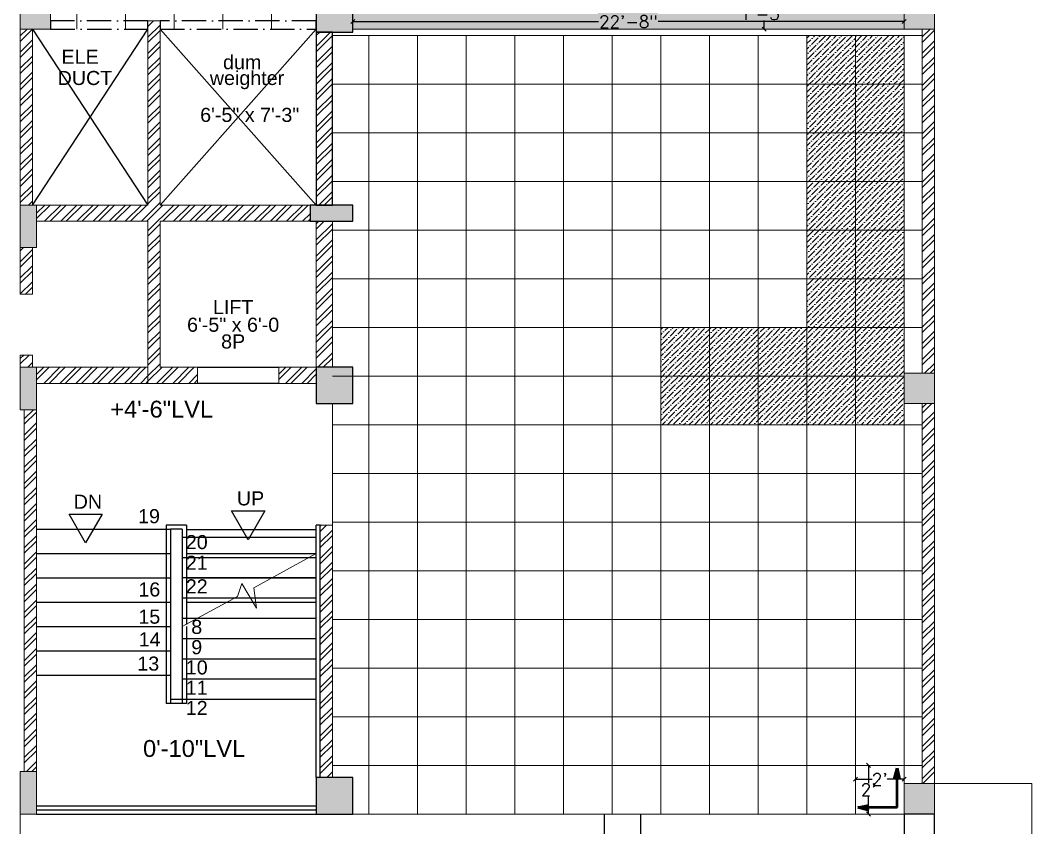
# Model space of a CAD drawing. Header units: inches. Extents: x 111501 to 134888, y 46021 to 52102.
# Drawn here: x 114185.9 to 114684.9, y 50672.2 to 51070.6 of the extents above; entities that cross this region are included whole.
import ezdxf
from ezdxf.enums import TextEntityAlignment as Align

# ---------------------------------------------------------------- set-up
doc = ezdxf.new("R2010")
doc.units = ezdxf.units.IN
doc.header["$MEASUREMENT"] = 0
doc.linetypes.add('ACAD_ISO10W100', pattern=[18, 12, -3, 0, -3])
for name, color, linetype in [('10', 1, 'Continuous'), ('D', 251, 'Continuous'), ('DIMENSIONS', 7, 'Continuous'), ('H', 9, 'Continuous'), ('RO', 7, 'Continuous'), ('staircase', 6, 'Continuous'), ('text naming', 7, 'Continuous')]:
    doc.layers.add(name, color=color, linetype=linetype)
for name, color, linetype, lineweight in [('column', 252, 'Continuous', 9), ('DOOR', 1, 'Continuous', 0), ('wall', 7, 'Continuous', 9)]:
    doc.layers.add(name, color=color, linetype=linetype, lineweight=lineweight)
doc.styles.add('A', font='arial.ttf')
doc.styles.get("Standard").update_dxf_attribs({"font": 'txt.shx', "height": 6})
doc.dimstyles.new('Standard$0', dxfattribs={"dimtxt": 4, "dimasz": 2, "dimexe": 0.125, "dimexo": 0.125, "dimgap": 0.25, "dimtad": 0, "dimtih": 1, "dimtoh": 1, "dimdec": 1, "dimlfac": -1, "dimzin": 0, "dimdsep": 46, "dimlunit": 4, "dimtxsty": 'Standard', "dimblk": 'OBLIQUE', "dimblk1": 'DOTSMALL', "dimblk2": 'DOTSMALL', "dimcen": 0, "dimse1": 1, "dimse2": 1, "dimadec": 0, "dimazin": 0, "dimtfac": 1, "dimtdec": 1, "dimtofl": 0, "dimtmove": 0, "dimatfit": 3, "dimfxl": 1, "dimtolj": 1, "dimtzin": 0, "dimarcsym": 0})
pattern_1 = [(45, (15307.584, 4082.624), (-3.97747564, 3.97747564), []), (45, (15310.2355, 4082.624), (-3.97747564, 3.97747564), [])]
pattern_2 = [(45, (0, 24), (0.99436891, 3.64601934), [4.6875, -0.9375, 0, -0.9375])]

# ---------------------------------------------------------------- blocks, each defined once
blk = doc.blocks.new('_Oblique')
at = {"color": 0, "linetype": 'ByBlock', "lineweight": -2}
blk.add_line((-0.5, -0.5), (0.5, 0.5), dxfattribs=at)
blk = doc.blocks.new('*D1691')
at = {"layer": 'Defpoints', "color": 0, "transparency": 16777216}
for p in [(114597.88, 50703.01), (114597.88, 50679.01), (114604.39, 50679.01)]:
    blk.add_point(p, dxfattribs=at)
at = {"layer": 'DIMENSIONS', "color": 0, "lineweight": -2, "transparency": 16777216}
for p, q in [((114604.39, 50703.01), (114604.39, 50694.26)), ((114604.39, 50679.01), (114604.39, 50687.76))]:
    blk.add_line(p, q, dxfattribs=at)
at = {"layer": 'DIMENSIONS', "color": 0, "lineweight": -2, "transparency": 16777216, "xscale": 2, "yscale": 2, "zscale": 2}
for p, rotation in [((114604.39, 50703.01), 90), ((114604.39, 50679.01), 270)]:
    blk.add_blockref('_Oblique', p, dxfattribs=dict(at, rotation=rotation))
at = {"layer": 'DIMENSIONS', "color": 0, "lineweight": 5, "transparency": 16777216, "insert": (114604.39, 50691.01), "char_height": 6, "attachment_point": 5}
blk.add_mtext("\\A1;2'", dxfattribs=at)
blk = doc.blocks.new('_DOTSMALL')
at = {"color": 0, "linetype": 'ByBlock', "lineweight": -2, "const_width": 0.5}
blk.add_lwpolyline([(-0.0625, 0, 1), (0.0625, 0, 1)], format="xyb", close=True, dxfattribs=at)
blk = doc.blocks.new('*D1692')
at = {"layer": 'Defpoints', "color": 0, "transparency": 16777216}
for p in [(114597.88, 50703.01), (114621.88, 50703.01), (114621.88, 50696.14)]:
    blk.add_point(p, dxfattribs=at)
at = {"layer": 'DIMENSIONS', "color": 0, "lineweight": -2, "transparency": 16777216}
for p, q in [((114597.88, 50696.14), (114606.13, 50696.14)), ((114621.88, 50696.14), (114613.63, 50696.14))]:
    blk.add_line(p, q, dxfattribs=at)
at = {"layer": 'DIMENSIONS', "color": 0, "lineweight": -2, "transparency": 16777216, "xscale": 2, "yscale": 2, "zscale": 2, "rotation": 180}
blk.add_blockref('_Oblique', (114597.88, 50696.14), dxfattribs=at)
at = {"layer": 'DIMENSIONS', "color": 0, "lineweight": -2, "transparency": 16777216, "xscale": 2, "yscale": 2, "zscale": 2}
blk.add_blockref('_Oblique', (114621.88, 50696.14), dxfattribs=at)
at = {"layer": 'DIMENSIONS', "color": 0, "lineweight": 5, "transparency": 16777216, "insert": (114609.88, 50696.14), "char_height": 6, "attachment_point": 5}
blk.add_mtext("\\A1;2'", dxfattribs=at)
blk = doc.blocks.new('*D1693')
at = {"layer": 'Defpoints', "color": 0, "transparency": 16777216}
for p in [(114349.89, 51072.98), (114621.88, 51073.73), (114621.88, 51069.9)]:
    blk.add_point(p, dxfattribs=at)
at = {"layer": 'wall', "color": 0, "lineweight": -2, "transparency": 16777216}
for p, q in [((114349.89, 51069.9), (114471.14, 51069.9)), ((114621.88, 51069.9), (114500.64, 51069.9))]:
    blk.add_line(p, q, dxfattribs=at)
at = {"layer": 'wall', "color": 0, "lineweight": -2, "transparency": 16777216, "xscale": 2, "yscale": 2, "zscale": 2, "rotation": 180}
blk.add_blockref('_Oblique', (114349.89, 51069.9), dxfattribs=at)
at = {"layer": 'wall', "color": 0, "lineweight": -2, "transparency": 16777216, "xscale": 2, "yscale": 2, "zscale": 2}
blk.add_blockref('_Oblique', (114621.88, 51069.9), dxfattribs=at)
at = {"layer": 'wall', "color": 0, "lineweight": 5, "transparency": 16777216, "insert": (114485.89, 51069.9), "char_height": 6, "attachment_point": 5}
blk.add_mtext('\\A1;22\'-8"', dxfattribs=at)
blk = doc.blocks.new('*D1694')
at = {"layer": 'Defpoints', "color": 0, "transparency": 16777216}
for p in [(114544.97, 51081.23), (114552.81, 51081.23), (114544.97, 51066.23)]:
    blk.add_point(p, dxfattribs=at)
at = {"layer": 'wall', "color": 0, "lineweight": -2, "transparency": 16777216}
for p, q in [((114552.81, 51081.23), (114552.81, 51076.98)), ((114552.81, 51066.23), (114552.81, 51070.48))]:
    blk.add_line(p, q, dxfattribs=at)
at = {"layer": 'wall', "color": 0, "lineweight": -2, "transparency": 16777216, "xscale": 2, "yscale": 2, "zscale": 2}
for p, rotation in [((114552.81, 51081.23), 90), ((114552.81, 51066.23), 270)]:
    blk.add_blockref('_Oblique', p, dxfattribs=dict(at, rotation=rotation))
at = {"layer": 'wall', "color": 0, "lineweight": 5, "transparency": 16777216, "insert": (114552.81, 51073.73), "char_height": 6, "attachment_point": 5}
blk.add_mtext('\\A1;1\'-3"', dxfattribs=at)

msp = doc.modelspace()

# ---------------------------------------------------------------- hatches: boundary and pattern name
at = {"layer": 'column'}
h = msp.add_hatch(color=256, dxfattribs=at)
h.paths.add_polyline_path([(114331.89, 51082.73), (114331.89, 51064.73), (114349.89, 51064.73), (114349.89, 51081.23), (114349.89, 51082.73)])
h.paths.add_polyline_path([(114328.89, 50971.44), (114349.89, 50971.44), (114349.89, 50979.44), (114328.89, 50979.44)])
h.paths.add_polyline_path([(114349.89, 50899.44), (114331.89, 50899.44), (114331.89, 50881.44), (114349.89, 50881.44)])
h = msp.add_hatch(color=256, dxfattribs=at)
h.paths.add_polyline_path([(114185.88, 51077.28), (114185.88, 51066.28), (114196.88, 51066.28), (114196.88, 51077.28)])
h.paths.add_polyline_path([(114196.88, 51077.28), (114196.88, 51081.28), (114185.88, 51081.28), (114185.88, 51077.28)])
h.paths.add_polyline_path([(114196.88, 51066.28), (114200.88, 51066.28), (114200.88, 51077.28), (114196.88, 51077.28)])
h.paths.add_polyline_path([(114200.88, 51081.28), (114196.88, 51081.28), (114196.88, 51077.28), (114200.88, 51077.28)])
h = msp.add_hatch(color=256, dxfattribs=at)
h.paths.add_polyline_path([(114636.88, 51077.23), (114636.88, 51066.23), (114625.88, 51066.23), (114625.88, 51077.23)])
h.paths.add_polyline_path([(114625.88, 51077.23), (114625.88, 51081.23), (114636.88, 51081.23), (114636.88, 51077.23)])
h.paths.add_polyline_path([(114625.88, 51066.23), (114621.88, 51066.23), (114621.88, 51077.23), (114625.88, 51077.23)])
h.paths.add_polyline_path([(114621.88, 51081.23), (114625.88, 51081.23), (114625.88, 51077.23), (114621.88, 51077.23)])
h = msp.add_hatch(color=256, dxfattribs=at)
h.paths.add_polyline_path([(114185.89, 50979.44), (114185.89, 50958.44), (114193.89, 50958.44), (114193.89, 50979.44)])
h.paths.add_polyline_path([(114185.89, 50899.44), (114185.89, 50878.44), (114193.89, 50878.44), (114193.89, 50899.44)])
h = msp.add_hatch(color=256, dxfattribs=at)
h.paths.add_polyline_path([(114636.88, 50892.49), (114636.88, 50881.49), (114625.88, 50881.49), (114625.88, 50892.49)])
h.paths.add_polyline_path([(114625.88, 50892.49), (114625.88, 50896.49), (114636.88, 50896.49), (114636.88, 50892.49)])
h.paths.add_polyline_path([(114625.88, 50881.49), (114621.88, 50881.49), (114621.88, 50892.49), (114625.88, 50892.49)])
h.paths.add_polyline_path([(114621.88, 50896.49), (114625.88, 50896.49), (114625.88, 50892.49), (114621.88, 50892.49)])
for points in [[(114185.89, 50700.01), (114185.89, 50679.01), (114193.89, 50679.01), (114193.89, 50700.01)], [(114349.89, 50697.01), (114331.89, 50697.01), (114331.89, 50679.01), (114349.89, 50679.01)]]:
    msp.add_hatch(color=256, dxfattribs=at).paths.add_polyline_path(points)
h = msp.add_hatch(color=256, dxfattribs=at)
h.paths.add_polyline_path([(114636.88, 50690.01), (114636.88, 50679.01), (114625.88, 50679.01), (114625.88, 50690.01)])
h.paths.add_polyline_path([(114625.88, 50690.01), (114625.88, 50694.01), (114636.88, 50694.01), (114636.88, 50690.01)])
h.paths.add_polyline_path([(114625.88, 50679.01), (114621.88, 50679.01), (114621.88, 50690.01), (114625.88, 50690.01)])
h.paths.add_polyline_path([(114621.88, 50694.01), (114625.88, 50694.01), (114625.88, 50690.01), (114621.88, 50690.01)])
at = {"layer": 'wall', "lineweight": 5}
h = msp.add_hatch(color=256, dxfattribs=at)
h.set_gradient(color1=(188, 193, 198), one_color=1, tint=1, name='SPHERICAL')
h.paths.add_polyline_path([(114349.89, 51066.23), (114621.88, 51066.23), (114621.88, 51081.23), (114597.88, 51081.23), (114573.88, 51081.23), (114549.88, 51081.23), (114525.88, 51081.23), (114501.88, 51081.23), (114477.88, 51081.23), (114453.88, 51081.23), (114429.88, 51081.23), (114405.88, 51081.23), (114381.88, 51081.23), (114357.88, 51081.23), (114349.89, 51081.23)])
h = msp.add_hatch(dxfattribs=at)
h.set_pattern_fill('ANSI32', color=256, scale=15, style=0)
h.set_pattern_definition(pattern_1)
h.paths.add_polyline_path([(114248.89, 50971.44), (114248.89, 50891.44), (114273.39, 50891.44), (114273.39, 50899.44), (114254.89, 50899.44), (114254.89, 50971.44), (114328.89, 50971.44), (114328.89, 50979.44), (114254.89, 50979.44), (114254.89, 51070.23), (114248.89, 51070.23), (114248.89, 50979.44), (114193.89, 50979.44), (114193.89, 50971.44)])
h = msp.add_hatch(dxfattribs=at)
h.set_pattern_fill('ANSI32', color=256, scale=15, style=0)
h.set_pattern_definition(pattern_1)
h.paths.add_polyline_path([(114185.88, 51066.23), (114191.88, 51066.23), (114191.88, 50979.44), (114185.89, 50979.44)])
h = msp.add_hatch(dxfattribs=at)
h.set_pattern_fill('ANSI32', color=256, scale=15, style=0)
h.set_pattern_definition(pattern_1)
h.paths.add_polyline_path([(114331.89, 51064.73), (114331.89, 50979.44), (114339.89, 50979.44), (114339.89, 51064.73)])
h = msp.add_hatch(dxfattribs=at)
h.set_pattern_fill('ANSI36', color=251, scale=15, style=0)
h.set_pattern_definition(pattern_2)
h.paths.add_polyline_path([(114573.88, 51039.01), (114597.88, 51039.01), (114597.88, 51040.44), (114597.88, 51063.01), (114573.88, 51063.01)])
h = msp.add_hatch(dxfattribs=at)
h.set_pattern_fill('ANSI36', color=256, scale=15, style=0)
h.set_pattern_definition([(45, (0, 144), (0.99436891, 3.64601934), [4.6875, -0.9375, 0, -0.9375])])
h.paths.add_polyline_path([(114597.88, 51039.01), (114621.88, 51039.01), (114621.88, 51040.44), (114621.88, 51063.01), (114597.88, 51063.01)])
h = msp.add_hatch(dxfattribs=at)
h.set_pattern_fill('ANSI32', color=256, scale=15, style=0)
h.set_pattern_definition(pattern_1)
h.paths.add_polyline_path([(114630.88, 50896.44), (114636.88, 50896.44), (114636.88, 51066.23), (114630.88, 51066.23)])
h = msp.add_hatch(dxfattribs=at)
h.set_pattern_fill('ANSI36', color=251, scale=15, style=0)
h.set_pattern_definition(pattern_2)
h.paths.add_polyline_path([(114573.88, 51015.01), (114597.88, 51015.01), (114597.88, 51016.44), (114597.88, 51039.01), (114573.88, 51039.01)])
h = msp.add_hatch(dxfattribs=at)
h.set_pattern_fill('ANSI36', color=251, scale=15, style=0)
h.set_pattern_definition(pattern_2)
h.paths.add_polyline_path([(114597.88, 51015.01), (114621.88, 51015.01), (114621.88, 51016.44), (114621.88, 51039.01), (114597.88, 51039.01)])
h = msp.add_hatch(dxfattribs=at)
h.set_pattern_fill('ANSI36', color=251, scale=15, style=0)
h.set_pattern_definition(pattern_2)
h.paths.add_polyline_path([(114573.88, 50991.01), (114597.88, 50991.01), (114597.88, 50992.44), (114597.88, 51015.01), (114573.88, 51015.01)])
h = msp.add_hatch(dxfattribs=at)
h.set_pattern_fill('ANSI36', color=251, scale=15, style=0)
h.set_pattern_definition(pattern_2)
h.paths.add_polyline_path([(114597.88, 50991.01), (114621.88, 50991.01), (114621.88, 50992.44), (114621.88, 51015.01), (114597.88, 51015.01)])
h = msp.add_hatch(dxfattribs=at)
h.set_pattern_fill('ANSI36', color=251, scale=15, style=0)
h.set_pattern_definition(pattern_2)
h.paths.add_polyline_path([(114573.88, 50967.01), (114597.88, 50967.01), (114597.88, 50968.44), (114597.88, 50991.01), (114573.88, 50991.01)])
h = msp.add_hatch(dxfattribs=at)
h.set_pattern_fill('ANSI36', color=251, scale=15, style=0)
h.set_pattern_definition(pattern_2)
h.paths.add_polyline_path([(114597.88, 50967.01), (114621.88, 50967.01), (114621.88, 50968.44), (114621.88, 50991.01), (114597.88, 50991.01)])
h = msp.add_hatch(dxfattribs=at)
h.set_pattern_fill('ANSI32', color=256, scale=15, style=0)
h.set_pattern_definition(pattern_1)
h.paths.add_polyline_path([(114331.89, 50899.44), (114339.89, 50899.44), (114339.89, 50971.44), (114331.89, 50971.44)])
h = msp.add_hatch(dxfattribs=at)
h.set_pattern_fill('ANSI36', color=251, scale=15, style=0)
h.set_pattern_definition(pattern_2)
h.paths.add_polyline_path([(114573.88, 50943.01), (114597.88, 50943.01), (114597.88, 50944.44), (114597.88, 50967.01), (114573.88, 50967.01)])
h = msp.add_hatch(dxfattribs=at)
h.set_pattern_fill('ANSI36', color=251, scale=15, style=0)
h.set_pattern_definition(pattern_2)
h.paths.add_polyline_path([(114597.88, 50943.01), (114621.88, 50943.01), (114621.88, 50944.44), (114621.88, 50967.01), (114597.88, 50967.01)])
h = msp.add_hatch(dxfattribs=at)
h.set_pattern_fill('ANSI32', color=256, scale=15, style=0)
h.set_pattern_definition(pattern_1)
h.paths.add_polyline_path([(114185.89, 50935.44), (114191.89, 50935.44), (114191.89, 50958.44), (114185.89, 50958.44)])
h = msp.add_hatch(dxfattribs=at)
h.set_pattern_fill('ANSI36', color=251, scale=15, style=0)
h.set_pattern_definition(pattern_2)
h.paths.add_polyline_path([(114573.88, 50919.01), (114597.88, 50919.01), (114597.88, 50920.44), (114597.88, 50943.01), (114573.88, 50943.01)])
h = msp.add_hatch(dxfattribs=at)
h.set_pattern_fill('ANSI36', color=251, scale=15, style=0)
h.set_pattern_definition(pattern_2)
h.paths.add_polyline_path([(114597.88, 50919.01), (114621.88, 50919.01), (114621.88, 50920.44), (114621.88, 50943.01), (114597.88, 50943.01)])
h = msp.add_hatch(dxfattribs=at)
h.set_pattern_fill('ANSI36', color=251, scale=15, style=0)
h.set_pattern_definition(pattern_2)
h.paths.add_polyline_path([(114501.88, 50895.01), (114525.88, 50895.01), (114525.88, 50896.44), (114525.88, 50919.01), (114501.88, 50919.01)])
h = msp.add_hatch(dxfattribs=at)
h.set_pattern_fill('ANSI36', color=251, scale=15, style=0)
h.set_pattern_definition(pattern_2)
h.paths.add_polyline_path([(114525.88, 50895.01), (114549.88, 50895.01), (114549.88, 50896.44), (114549.88, 50919.01), (114525.88, 50919.01)])
h = msp.add_hatch(dxfattribs=at)
h.set_pattern_fill('ANSI36', color=251, scale=15, style=0)
h.set_pattern_definition(pattern_2)
h.paths.add_polyline_path([(114549.88, 50895.01), (114573.88, 50895.01), (114573.88, 50896.44), (114573.88, 50919.01), (114549.88, 50919.01)])
h = msp.add_hatch(dxfattribs=at)
h.set_pattern_fill('ANSI36', color=251, scale=15, style=0)
h.set_pattern_definition(pattern_2)
h.paths.add_polyline_path([(114573.88, 50895.01), (114597.88, 50895.01), (114597.88, 50896.44), (114597.88, 50919.01), (114573.88, 50919.01)])
h = msp.add_hatch(dxfattribs=at)
h.set_pattern_fill('ANSI36', color=251, scale=15, style=0)
h.set_pattern_definition(pattern_2)
h.paths.add_polyline_path([(114597.88, 50895.01), (114621.88, 50895.01), (114621.88, 50896.44), (114621.88, 50919.01), (114597.88, 50919.01)])
h = msp.add_hatch(dxfattribs=at)
h.set_pattern_fill('ANSI32', color=256, scale=15, style=0)
h.set_pattern_definition(pattern_1)
h.paths.add_polyline_path([(114185.89, 50905.44), (114185.89, 50899.44), (114191.89, 50899.44), (114191.89, 50905.44)])
h = msp.add_hatch(dxfattribs=at)
h.set_pattern_fill('ANSI32', color=256, scale=15, style=0)
h.set_pattern_definition(pattern_1)
h.paths.add_polyline_path([(114193.89, 50891.44), (114248.89, 50891.44), (114248.89, 50899.44), (114193.89, 50899.44)])
h = msp.add_hatch(dxfattribs=at)
h.set_pattern_fill('ANSI32', color=256, scale=15, style=0)
h.set_pattern_definition(pattern_1)
h.paths.add_polyline_path([(114313.39, 50891.44), (114331.89, 50891.44), (114331.89, 50899.44), (114313.39, 50899.44)])
h = msp.add_hatch(dxfattribs=at)
h.set_pattern_fill('ANSI36', color=251, scale=15, style=0)
h.set_pattern_definition(pattern_2)
h.paths.add_polyline_path([(114501.88, 50871.01), (114525.88, 50871.01), (114525.88, 50872.44), (114525.88, 50895.01), (114501.88, 50895.01)])
h = msp.add_hatch(dxfattribs=at)
h.set_pattern_fill('ANSI36', color=251, scale=15, style=0)
h.set_pattern_definition(pattern_2)
h.paths.add_polyline_path([(114525.88, 50871.01), (114549.88, 50871.01), (114549.88, 50872.44), (114549.88, 50895.01), (114525.88, 50895.01)])
h = msp.add_hatch(dxfattribs=at)
h.set_pattern_fill('ANSI36', color=251, scale=15, style=0)
h.set_pattern_definition(pattern_2)
h.paths.add_polyline_path([(114549.88, 50871.01), (114573.88, 50871.01), (114573.88, 50872.44), (114573.88, 50895.01), (114549.88, 50895.01)])
h = msp.add_hatch(dxfattribs=at)
h.set_pattern_fill('ANSI36', color=251, scale=15, style=0)
h.set_pattern_definition(pattern_2)
h.paths.add_polyline_path([(114573.88, 50871.01), (114597.88, 50871.01), (114597.88, 50872.44), (114597.88, 50895.01), (114573.88, 50895.01)])
h = msp.add_hatch(dxfattribs=at)
h.set_pattern_fill('ANSI36', color=251, scale=15, style=0)
h.set_pattern_definition(pattern_2)
h.paths.add_polyline_path([(114597.88, 50871.01), (114621.88, 50871.01), (114621.88, 50872.44), (114621.88, 50895.01), (114597.88, 50895.01)])
h = msp.add_hatch(dxfattribs=at)
h.set_pattern_fill('ANSI32', color=256, scale=15, style=0)
h.set_pattern_definition(pattern_1)
h.paths.add_polyline_path([(114193.89, 50700.01), (114193.89, 50878.44), (114187.89, 50878.44), (114187.89, 50700.01), (114193.89, 50700.01)])
h = msp.add_hatch(dxfattribs=at)
h.set_pattern_fill('ANSI32', color=256, scale=15, style=0)
h.set_pattern_definition(pattern_1)
h.paths.add_polyline_path([(114636.88, 50694.01), (114636.88, 50881.44), (114630.88, 50881.44), (114630.88, 50787.44), (114630.88, 50694.01)])
h = msp.add_hatch(dxfattribs=at)
h.set_pattern_fill('ANSI32', color=256, scale=15, style=0)
h.set_pattern_definition(pattern_1)
h.paths.add_polyline_path([(114339.89, 50697.01), (114339.89, 50720.01), (114339.89, 50724.01), (114339.89, 50821.44), (114333.89, 50821.44), (114333.89, 50697.01)])

# ---------------------------------------------------------------- linework, layer by layer
at = {"lineweight": 5}
msp.add_lwpolyline([(114333.89, 50697.01), (114339.89, 50697.01), (114339.89, 50821.44), (114333.89, 50821.44)], close=True, dxfattribs=at)
at = {"layer": '10', "linetype": 'Continuous'}
for p, q in [((114331.89, 51064.73), (114331.89, 50979.44)), ((114267.83, 50821.46), (114257.95, 50821.46)), ((114265.83, 50819.46), (114259.95, 50819.46))]:
    msp.add_line(p, q, dxfattribs=at)
for points in [[(114298.35, 50814.34), (114290.17, 50828.5), (114306.53, 50828.5)], [(114218.13, 50812.71), (114209.95, 50826.87), (114226.31, 50826.87)]]:
    msp.add_lwpolyline(points, close=True, dxfattribs=at)
at = {"layer": 'column'}
msp.add_line((114331.89, 50821.44), (114331.89, 50819.44), dxfattribs=at)
for points in [[(114185.88, 51081.23), (114200.88, 51081.23), (114200.88, 51066.23), (114185.88, 51066.23)], [(114636.88, 51081.23), (114621.88, 51081.23), (114621.88, 51066.23), (114636.88, 51066.23)], [(114193.89, 50958.44), (114193.89, 50979.44), (114185.89, 50979.44), (114185.89, 50958.44)], [(114193.89, 50878.44), (114193.89, 50899.44), (114185.89, 50899.44), (114185.89, 50878.44)], [(114636.88, 50896.44), (114621.88, 50896.44), (114621.88, 50881.44), (114636.88, 50881.44)], [(114193.89, 50679.01), (114193.89, 50700.01), (114185.89, 50700.01), (114185.89, 50679.01)], [(114636.88, 50694.01), (114621.88, 50694.01), (114621.88, 50679.01), (114636.88, 50679.01)]]:
    msp.add_lwpolyline(points, close=True, dxfattribs=at)
at = {"layer": 'DOOR', "linetype": 'Continuous'}
for p, q in [((114301.07, 50790.66), (114331.89, 50807.46)), ((114295.2, 50792.64), (114293.13, 50786.33)), ((114295.2, 50792.64), (114302.44, 50780.55)), ((114302.44, 50780.55), (114301.07, 50790.66)), ((114265.83, 50771.46), (114293.13, 50786.33))]:
    msp.add_line(p, q, dxfattribs=at)
at = {"layer": 'H'}
for p, q in [((114191.88, 50979.44), (114248.89, 51066.23)), ((114191.88, 51066.23), (114248.89, 50979.44)), ((114254.89, 51066.23), (114331.89, 50979.44)), ((114331.89, 51066.23), (114254.89, 50979.44)), ((114331.89, 50815.46), (114265.83, 50815.46)), ((114331.89, 50805.46), (114265.83, 50805.46)), ((114331.89, 50795.46), (114265.83, 50795.46)), ((114331.89, 50785.46), (114265.83, 50785.46))]:
    msp.add_line(p, q, dxfattribs=at)
at = {"layer": 'RO', "color": 7, "linetype": 'Continuous'}
msp.add_lwpolyline([(114349.89, 51081.23), (114349.89, 51082.73), (114331.89, 51082.73), (114331.89, 51064.73), (114349.89, 51064.73), (114349.89, 51081.23)], dxfattribs=at)
at = {"layer": 'RO', "color": 7, "linetype": 'ACAD_ISO10W100'}
for points in [[(114200.88, 51066.23), (114248.89, 51066.23), (114248.89, 51070.23), (114200.88, 51070.23)], [(114254.89, 51066.23), (114331.89, 51066.23), (114331.89, 51070.23), (114254.89, 51070.23)]]:
    msp.add_lwpolyline(points, close=True, dxfattribs=at)
at = {"layer": 'RO', "color": 7, "linetype": 'Continuous'}
for points in [[(114339.89, 51064.73), (114331.89, 51064.73), (114331.89, 50979.44), (114339.89, 50979.44)], [(114328.89, 50971.44), (114349.89, 50971.44), (114349.89, 50979.44), (114328.89, 50979.44)], [(114349.89, 50899.44), (114331.89, 50899.44), (114331.89, 50881.44), (114349.89, 50881.44)], [(114349.89, 50697.01), (114331.89, 50697.01), (114331.89, 50679.01), (114349.89, 50679.01)]]:
    msp.add_lwpolyline(points, close=True, dxfattribs=at)
at = {"layer": 'staircase'}
for p, q in [((114273.39, 50899.44), (114313.39, 50899.44)), ((114313.39, 50891.44), (114273.39, 50891.44)), ((114193.89, 50819.46), (114259.95, 50819.46)), ((114257.95, 50821.46), (114257.95, 50771.46)), ((114259.95, 50819.46), (114259.95, 50771.46)), ((114265.83, 50819.46), (114265.83, 50771.46)), ((114267.83, 50821.46), (114267.83, 50772.55)), ((114267.83, 50819.44), (114331.89, 50819.44)), ((114333.89, 50821.44), (114331.89, 50821.44)), ((114331.89, 50783.46), (114331.89, 50821.44)), ((114333.89, 50697.01), (114333.89, 50821.44)), ((114193.89, 50807.46), (114259.95, 50807.46)), ((114267.83, 50807.44), (114331.89, 50807.44)), ((114193.89, 50795.46), (114259.95, 50795.46)), ((114267.83, 50795.44), (114331.89, 50795.44)), ((114193.89, 50783.46), (114259.95, 50783.46)), ((114267.83, 50783.44), (114331.89, 50783.44)), ((114331.89, 50735.46), (114331.89, 50783.46)), ((114331.89, 50775.46), (114265.83, 50775.46)), ((114193.89, 50771.46), (114259.95, 50771.46)), ((114257.95, 50771.46), (114257.95, 50733.46)), ((114259.95, 50771.46), (114259.95, 50733.46)), ((114265.83, 50771.46), (114265.83, 50733.46)), ((114267.83, 50771.46), (114267.83, 50733.46)), ((114331.89, 50765.46), (114265.83, 50765.46)), ((114193.89, 50759.46), (114259.95, 50759.46)), ((114331.89, 50755.46), (114265.83, 50755.46)), ((114193.89, 50747.46), (114259.95, 50747.46)), ((114331.89, 50745.46), (114265.83, 50745.46)), ((114267.83, 50733.46), (114257.95, 50733.46)), ((114265.83, 50735.46), (114259.95, 50735.46)), ((114331.89, 50735.46), (114265.83, 50735.46)), ((114331.89, 50697.01), (114331.89, 50735.46)), ((114193.89, 50683.01), (114331.89, 50683.01)), ((114193.89, 50681.01), (114331.89, 50681.01)), ((114193.89, 50679.01), (114331.89, 50679.01)), ((114473.88, 50679.01), (114473.88, 50607.01)), ((114491.88, 50679.01), (114491.88, 50607.01)), ((114621.88, 50679.01), (114621.88, 50607.01))]:
    msp.add_line(p, q, dxfattribs=at)
msp.add_lwpolyline([(114621.88, 50607.01), (114636.88, 50607.01), (114636.88, 50679.01), (114621.88, 50679.01)], close=True, dxfattribs=at)
at = {"layer": 'text naming', "color": 1, "lineweight": 50}
for p, q in [((114617.03, 50696.23), (114618.49, 50701.67)), ((114618.49, 50682.26), (114618.49, 50701.67)), ((114618.49, 50701.67), (114619.62, 50696.23)), ((114599.08, 50682.26), (114604.52, 50683.39)), ((114618.49, 50682.26), (114599.08, 50682.26)), ((114604.52, 50680.81), (114599.08, 50682.26))]:
    msp.add_line(p, q, dxfattribs=at)
at = {"layer": 'wall', "color": 254, "lineweight": 5}
for p, q in [((114261.88, 51066.23), (114261.88, 52075.94)), ((114285.88, 51066.23), (114285.88, 52075.94)), ((114309.88, 51066.23), (114309.88, 52075.94)), ((114357.88, 50679.01), (114357.88, 51063.01)), ((114381.88, 50679.01), (114381.88, 51063.01)), ((114405.88, 50679.01), (114405.88, 51063.01)), ((114429.88, 50679.01), (114429.88, 51063.01)), ((114453.88, 50679.01), (114453.88, 51063.01)), ((114477.88, 50679.01), (114477.88, 51063.01)), ((114501.88, 50679.01), (114501.88, 51063.01)), ((114525.88, 50679.01), (114525.88, 51063.01)), ((114525.88, 50679.01), (114525.88, 51063.01)), ((114573.88, 50679.01), (114573.88, 51063.01)), ((114597.88, 50679.01), (114597.88, 51063.01)), ((114621.88, 50679.01), (114621.88, 51063.01))]:
    msp.add_line(p, q, dxfattribs=at)
at = {"layer": 'wall', "lineweight": 5}
for p, q in [((114213.88, 51066.23), (114213.88, 51277.15)), ((114237.88, 51066.23), (114237.88, 51277.15)), ((114621.88, 51066.23), (114349.89, 51066.23)), ((114630.88, 51066.23), (114636.88, 51066.23)), ((114339.89, 50821.44), (114339.89, 50881.44)), ((114636.88, 50694.01), (114684.88, 50694.01)), ((114684.88, 50694.01), (114684.88, 50594.96)), ((114185.89, 50679.01), (114185.89, 50594.96))]:
    msp.add_line(p, q, dxfattribs=at)
at = {"layer": 'wall'}
for p, q in [((114254.89, 51070.23), (114248.89, 51070.23)), ((114248.89, 50979.44), (114248.89, 51070.23)), ((114254.89, 50979.44), (114254.89, 51070.23)), ((114185.88, 51066.23), (114185.89, 50979.44)), ((114191.88, 51066.23), (114191.88, 50979.44)), ((114630.88, 50896.44), (114630.88, 51066.23)), ((114636.88, 50896.44), (114636.88, 51066.23)), ((114248.89, 50979.44), (114193.89, 50979.44)), ((114328.89, 50979.44), (114254.89, 50979.44)), ((114248.89, 50971.44), (114193.89, 50971.44)), ((114248.89, 50891.44), (114248.89, 50971.44)), ((114328.89, 50971.44), (114254.89, 50971.44)), ((114254.89, 50899.44), (114254.89, 50971.44)), ((114331.89, 50891.46), (114331.89, 50971.44)), ((114339.89, 50899.44), (114339.89, 50971.44)), ((114273.39, 50899.44), (114254.89, 50899.44)), ((114273.39, 50899.44), (114273.39, 50891.44)), ((114331.89, 50899.44), (114313.39, 50899.44)), ((114313.39, 50899.44), (114313.39, 50891.44)), ((114273.39, 50891.44), (114248.89, 50891.44)), ((114331.89, 50891.44), (114313.39, 50891.44)), ((114193.89, 50883.46), (114193.89, 50685.01)), ((114187.89, 50878.44), (114187.89, 50700.01)), ((114630.88, 50694.01), (114630.88, 50881.44)), ((114636.88, 50694.01), (114636.88, 50881.44)), ((114349.89, 50679.01), (114621.88, 50679.01))]:
    msp.add_line(p, q, dxfattribs=at)
at = {"layer": 'wall', "color": 254}
for p, q in [((114339.89, 51063.01), (114630.88, 51063.01)), ((114549.88, 50679.01), (114549.88, 51063.01)), ((114339.89, 51039.01), (114630.88, 51039.01)), ((114339.89, 51015.01), (114630.88, 51015.01)), ((114339.89, 50991.01), (114630.88, 50991.01)), ((114339.89, 50967.01), (114630.88, 50967.01)), ((114339.89, 50943.01), (114630.88, 50943.01)), ((114339.89, 50919.01), (114630.88, 50919.01)), ((114339.89, 50895.01), (114621.88, 50895.01)), ((114339.89, 50871.01), (114630.88, 50871.01)), ((114339.89, 50847.01), (114630.88, 50847.01)), ((114339.89, 50823.01), (114630.88, 50823.01)), ((114339.89, 50799.01), (114630.88, 50799.01)), ((114339.89, 50775.01), (114630.88, 50775.01)), ((114339.89, 50751.01), (114630.88, 50751.01)), ((114339.89, 50727.01), (114630.88, 50727.01)), ((114339.89, 50703.01), (114630.88, 50703.01))]:
    msp.add_line(p, q, dxfattribs=at)
at = {"layer": 'wall', "color": 251, "lineweight": 5}
for points in [[(114573.88, 51063.01), (114597.88, 51063.01), (114597.88, 51039.01), (114573.88, 51039.01)], [(114573.88, 51039.01), (114597.88, 51039.01), (114597.88, 51015.01), (114573.88, 51015.01)], [(114597.88, 51039.01), (114621.88, 51039.01), (114621.88, 51015.01), (114597.88, 51015.01)], [(114573.88, 51015.01), (114597.88, 51015.01), (114597.88, 50991.01), (114573.88, 50991.01)], [(114597.88, 51015.01), (114621.88, 51015.01), (114621.88, 50991.01), (114597.88, 50991.01)], [(114573.88, 50991.01), (114597.88, 50991.01), (114597.88, 50967.01), (114573.88, 50967.01)], [(114597.88, 50991.01), (114621.88, 50991.01), (114621.88, 50967.01), (114597.88, 50967.01)], [(114573.88, 50967.01), (114597.88, 50967.01), (114597.88, 50943.01), (114573.88, 50943.01)], [(114597.88, 50967.01), (114621.88, 50967.01), (114621.88, 50943.01), (114597.88, 50943.01)], [(114573.88, 50943.01), (114597.88, 50943.01), (114597.88, 50919.01), (114573.88, 50919.01)], [(114597.88, 50943.01), (114621.88, 50943.01), (114621.88, 50919.01), (114597.88, 50919.01)], [(114501.88, 50919.01), (114525.88, 50919.01), (114525.88, 50895.01), (114501.88, 50895.01)], [(114525.88, 50919.01), (114549.88, 50919.01), (114549.88, 50895.01), (114525.88, 50895.01)], [(114549.88, 50919.01), (114573.88, 50919.01), (114573.88, 50895.01), (114549.88, 50895.01)], [(114573.88, 50919.01), (114597.88, 50919.01), (114597.88, 50895.01), (114573.88, 50895.01)], [(114597.88, 50919.01), (114621.88, 50919.01), (114621.88, 50895.01), (114597.88, 50895.01)], [(114501.88, 50895.01), (114525.88, 50895.01), (114525.88, 50871.01), (114501.88, 50871.01)], [(114525.88, 50895.01), (114549.88, 50895.01), (114549.88, 50871.01), (114525.88, 50871.01)], [(114549.88, 50895.01), (114573.88, 50895.01), (114573.88, 50871.01), (114549.88, 50871.01)], [(114573.88, 50895.01), (114597.88, 50895.01), (114597.88, 50871.01), (114573.88, 50871.01)], [(114597.88, 50895.01), (114621.88, 50895.01), (114621.88, 50871.01), (114597.88, 50871.01)]]:
    msp.add_lwpolyline(points, close=True, dxfattribs=at)
at = {"layer": 'wall', "lineweight": 5}
msp.add_lwpolyline([(114597.88, 51063.01), (114621.88, 51063.01), (114621.88, 51039.01), (114597.88, 51039.01)], close=True, dxfattribs=at)
at = {"layer": 'wall'}
for points in [[(114185.89, 50958.44), (114191.89, 50958.44), (114191.89, 50935.44), (114185.89, 50935.44)], [(114185.89, 50899.44), (114191.89, 50899.44), (114191.89, 50905.44), (114185.89, 50905.44)], [(114248.89, 50891.44), (114193.89, 50891.44), (114193.89, 50899.44), (114248.89, 50899.44)]]:
    msp.add_lwpolyline(points, close=True, dxfattribs=at)

# ---------------------------------------------------------------- texts
at = {"layer": 'D', "style": 'A'}
for s, height, p in [('ELE', 6.95, (114215.42, 51049.12)), ('dum', 6.95, (114295.37, 51046.44)), ('DUCT', 6.95, (114217.81, 51038.63)), ('weighter', 6.95, (114297.76, 51038.63)), ('6\'-5" x 7\'-3"', 6.9498, (114299.09, 51020.43)), ('LIFT', 6.95, (114290.92, 50925.59)), ('6\'-5" x 6\'-0', 6.9498, (114290.92, 50916.91)), ('8P', 6.95, (114290.92, 50908.65)), ('UP', 6.95, (114299.48, 50831.24)), ('DN', 6.95, (114219.26, 50829.61)), ('19', 6.95, (114249.41, 50822.46)), ('20', 6.95, (114272.95, 50809.66)), ('21', 6.95, (114272.95, 50799.48)), ('16', 6.95, (114249.55, 50786.3)), ('22', 6.95, (114272.95, 50787.84)), ('15', 6.95, (114249.55, 50772.89)), ('8', 6.95, (114272.95, 50767.84)), ('14', 6.95, (114249.72, 50761.69)), ('9', 6.95, (114272.95, 50757.84)), ('13', 6.95, (114249.04, 50749.74)), ('10', 6.95, (114272.95, 50747.84)), ('11', 6.95, (114272.95, 50737.84)), ('12', 6.95, (114272.95, 50727.84))]:
    msp.add_text(s, height=height, dxfattribs=at).set_placement(p, align=Align.CENTER)
for s, p in [('+4\'-6"LVL', (114230.29, 50874.57)), ('0\'-10"LVL', (114246.47, 50707.16))]:
    msp.add_text(s, height=8.34, dxfattribs=at).set_placement(p)

# ---------------------------------------------------------------- dimensions: what is measured, and where the dimension line sits
at = {"layer": 'DIMENSIONS', "lineweight": 5}
dim = msp.add_linear_dim(base=(114604.39, 50679.01), p1=(114597.88, 50703.01), p2=(114597.88, 50679.01), angle=90, dimstyle='Standard$0', dxfattribs=at)
dim.commit()
dim.dimension.update_dxf_attribs({"geometry": '*D1691', "text_midpoint": (114604.39, 50691.01)})
dim = msp.add_linear_dim(base=(114621.88, 50696.14), p1=(114597.88, 50703.01), p2=(114621.88, 50703.01), dimstyle='Standard$0', dxfattribs=at)
dim.commit()
dim.dimension.update_dxf_attribs({"geometry": '*D1692', "text_midpoint": (114609.88, 50696.14)})
at = {"layer": 'wall', "lineweight": 5}
dim = msp.add_linear_dim(base=(114552.81, 51081.23), p1=(114544.97, 51066.23), p2=(114544.97, 51081.23), angle=90, dimstyle='Standard$0', dxfattribs=at)
dim.commit()
dim.dimension.update_dxf_attribs({"geometry": '*D1694', "text_midpoint": (114552.81, 51073.73), "dimtype": 160})
dim = msp.add_linear_dim(base=(114621.88, 51069.9), p1=(114349.89, 51072.98), p2=(114621.88, 51073.73), dimstyle='Standard$0', dxfattribs=at)
dim.commit()
dim.dimension.update_dxf_attribs({"geometry": '*D1693', "text_midpoint": (114485.89, 51069.9)})

doc.saveas('drawing.dxf')
